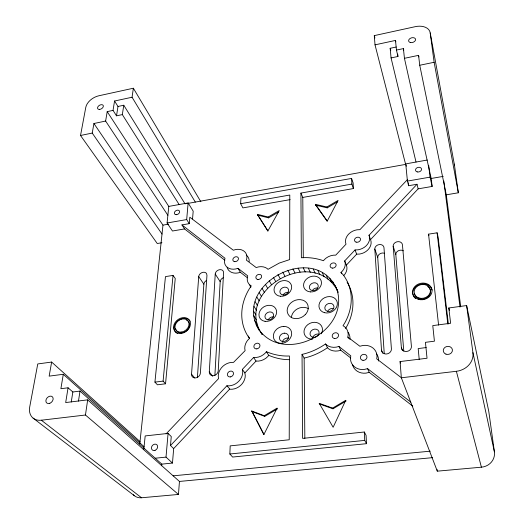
<?xml version="1.0" encoding="UTF-8"?>
<svg xmlns="http://www.w3.org/2000/svg" width="524" height="524" viewBox="0 0 524 524"><rect width="100%" height="100%" fill="white"/><g stroke="black" fill="none" stroke-linecap="round" stroke-linejoin="round"><path stroke-width="0.79" d="M410.783 402.091L367.573 368.641L364.318 369.433A13.48 11.856 -22.3 0 1 350.805 355.842L338.91 346.449A13.107 11.253 -25.2 0 1 326.445 344.897L325.548 343.954C318.441 348.827 310.483 352.547 302.04 354.375L302.63 438.392L364.311 432.018L366.073 435.359L366.499 443.69L232.63 457.052L229.846 454L230.193 445.872L289.222 439.774L289.418 355.999C281.539 356.32 273.607 354.82 266.375 351.676L265.517 352.829A12.831 10.716 -34.1 0 1 253.596 357.479L242.337 369.407L242.73 371.916A13.028 10.893 -38.5 0 1 227.305 385.821L226.931 385.736L170.503 445.544L173.667 448.577L172.475 463.059L161.818 464.126L80.008 391.074L72.843 391.978L68.074 387.793L60.882 388.71L63.299 374.28L49.151 376.14L51.647 362.058L37.761 363.944L29.711 406.965A16.814 12.399 -47.3 0 0 41.337 420.215L141.526 497.767L178.455 494.446L179.45 481.438L87.672 399.858L65.683 402.556L68.074 387.793M290.132 199.631L242.894 207.897L240.66 203.705L240.902 198.138L351.584 178.435L353.124 182.915L353.412 188.561L302.78 197.417L300.914 193.081L351.866 184.101L353.412 188.561M214.879 375.485L220.185 281.683A4.362 3.419 -32.3 0 1 223.421 277.694M209.286 371.942L215.24 274.019A4.421 3.439 -32.3 0 1 219.615 269.69A4.421 3.439 -32.3 0 1 223.565 272.722L218.233 370.815A4.795 3.963 -39.3 0 1 213.51 375.669A4.795 3.963 -39.3 0 1 209.286 371.942L212.724 376.278M197.397 377.68L203.869 284.191A4.343 3.38 -33.5 0 1 206.115 280.726M191.535 374.188L198.72 276.6A4.408 3.399 -33.4 0 1 202.028 272.585A4.408 3.399 -33.4 0 1 206.535 273.561L206.96 275.316L200.384 373.068A4.782 3.91 -40.5 0 1 195.662 377.909A4.782 3.91 -40.5 0 1 191.535 374.188L194.607 377.863M192.55 218.927L193.192 211.159L188.129 202.939L168.787 206.404L107.197 111.632L113.033 110.394L114.553 101.014L132.055 97.241L133.371 88.228L98.84 95.774A12.681 7.978 -31.5 0 0 85.792 107.328L80.526 135.487L157.246 243.522L161.923 242.736M170.503 445.544L171.263 436.551L168.073 433.42L145.187 435.916L143.831 449.101M224.888 260.258L184.546 228.936L181.946 224.92L189.275 223.656L189.819 217.205L233.331 250.223A11.862 9.203 -30.5 0 1 246.391 260.133L256.184 267.561A12.144 9.661 -29.7 0 1 267.207 268.557L267.974 269.356L279.253 263.074L289.641 259.603L289.792 195.046L240.66 203.705M172.475 463.059L166.01 457.118L168.073 433.42M189.275 223.656L186.682 219.569L188.129 202.939M161.674 465.738L161.818 464.126M165.551 383.791L175.239 278.467L173.025 275.414L165.46 276.607L154.934 382.127L157.423 384.799L165.551 383.791L163.102 381.105L173.025 275.414M261.98 334.351C233.58 291.18 311.636 245.959 336.952 289.608C315.808 239.684 230.239 285.03 259.439 330.631M184.546 228.936L172.462 231.012L167.084 222.988L168.787 206.404M139.77 443.9L162.964 225.13L93.927 123.507L105.625 121.051L167.877 215.279M178.455 494.446L85.451 415.015L87.672 399.858M78.469 401.129L80.008 391.074M122.334 114.599L123.769 105.239L117.992 106.47L116.518 115.824L122.334 114.599L179.143 204.55M71.251 402.013L72.843 391.978M105.625 121.051L107.197 111.632M162.021 234.058L92.231 133.063L93.927 123.507M346.069 401.037L345.702 400.336L333.14 427.276L319.234 403.336L332.596 408.111L332.989 408.799L345.381 401.443M345.519 328.476L346.954 326.144A56.343 46.774 -28 0 0 347.091 282.141M266.375 351.676L268.72 355.318L267.869 356.464A12.733 10.677 -34.2 0 1 256.033 361.075L244.872 372.937L245.271 375.433A12.93 10.847 -38.6 0 1 229.971 389.24L226.931 385.736M341.556 273.731L340.98 272.356L342.093 271.419A12.438 10.08 -22.9 0 0 344.694 260.913L355.043 249.948L358.036 249.81A12.353 9.851 -20.2 0 0 369.047 235.276L417.019 184.258L418.145 188.85L370.547 239.586A12.268 9.818 -20.1 0 1 359.628 254.048L356.654 254.179L346.39 265.085A12.347 10.048 -22.9 0 1 343.816 275.539M173.667 448.577L229.604 389.155M166.056 433.944L218.587 378.59L218.246 376.081A13.028 10.893 -38.5 0 1 233.54 362.372L245.101 350.654A12.831 10.716 -34.1 0 1 248.455 339.362L249.607 338.386L247.551 335.53A56.762 46.944 -28 0 1 249.116 289.13L251.297 285.894L250.243 285.305A12.144 9.661 -29.7 0 1 247.734 275.86L238.001 268.321A11.862 9.203 -30.5 0 1 227.305 267.364A11.862 9.203 -30.5 0 1 225.019 258.273L181.946 224.92M407.41 179.634L359.942 229.65L356.988 229.813A12.353 9.851 -20.2 0 0 346.004 244.171L335.766 255.129A12.438 10.08 -22.9 0 0 324.291 259.688L323.505 260.742C316.431 258.24 308.846 257.192 301.366 257.762L300.914 193.081M350.759 357.99L340.757 350.229A13.008 11.207 -25.2 0 1 328.371 348.663L327.48 347.72C320.433 352.56 312.527 356.255 304.149 358.062L302.04 354.375M264.234 415.722L277.117 408.098L263.854 434.593L251.697 410.973L264.234 415.722L264.725 416.384L277.589 408.772M332.596 408.111L345.702 400.336M268.19 217.021L279.259 210.563L267.908 230.933L257.376 214.336L268.19 217.021L268.602 217.86L278.277 212.213M326.858 207L338.091 200.43L327.258 221.036L315.435 204.334L326.858 207L327.205 207.858L337.718 201.714M412.788 406.159L369.237 372.341L366.007 373.127A13.375 11.803 -22.2 0 1 352.449 364.259M186.675 203.633L405.628 164.385L375.014 44.848L374.28 35.619L415.309 26.659A14.102 9.334 -16.4 0 1 430.211 32.94L454.491 165.263L458.33 192.786L446.284 194.817L460.714 306.71M375.014 44.848L395.502 40.427L395.83 41.855M416.03 162.047L391.068 57.928L390.17 48.306L396.216 47.009M391.068 57.928L397.939 56.481L396.458 50.075L403.414 48.601L403.768 50.186M418.145 188.85L432.143 186.446L431.2 178.474L404.443 58.315L418.565 55.348L418.892 56.952M80.526 135.487L92.231 133.063M446.284 194.817L419.75 65.258L434.127 62.284L430.211 32.94M427.237 160.036L405.746 163.894L407.423 181.081L408.622 185.712L417.019 184.258M167.084 222.988L186.682 219.569M407.423 181.081L430.053 177.132L428.665 165.27M162.964 225.13L168.486 224.174M431.2 178.474L443.225 176.385M438.588 325.116L428.547 234.156L437.095 232.807L438.13 237.254L448.348 323.898M448.799 307.981L466.629 305.551L488.774 411.406L494.407 451.845A14.869 13.866 8.6 0 1 481.405 467.192L437.291 471.161L401.345 377.778L400.061 361.56L427.027 358.252L425.449 342.329L434.422 341.19L432.772 325.607L450.627 323.249L448.799 307.981L449.382 310.365M426.228 347.563L418.191 348.571L419.226 359.621M154.934 382.127L163.102 381.105M41.337 420.215L85.451 415.015M401.345 377.778L456.378 371.293A18.543 16.316 -7.5 0 0 472.917 352.626L466.629 305.551M155.202 458.218L166.01 457.118M229.846 454L364.73 440.402L366.499 443.69M173.136 475.825L430.25 451.177M179.45 481.438L432.673 457.649M289.477 359.674C282.357 359.713 275.251 358.154 268.72 355.318M315.435 204.334L315.795 205.192L327.205 207.858M257.376 214.336L257.801 215.168L268.602 217.86M332.989 408.799L319.64 404.017L319.234 403.336M251.697 410.973L252.201 411.635L264.725 416.384M340.98 272.356L343.305 274.995A56.762 46.944 -28 0 1 345.185 322.24L343.017 325.764L344.242 326.439A13.107 11.253 -25.2 0 1 347.851 337.129L359.864 346.246L363.06 345.454A13.48 11.856 -22.3 0 1 376.717 358.848L401.423 377.778M33.11 418.132L134.419 495.756M227.115 267.299A11.777 9.177 -30.5 0 0 240.372 272.284L247.479 277.805M63.299 374.28L144.08 446.703M51.647 362.058L140.019 441.581M258.26 328.764C283.504 365.536 350.045 331.79 336.998 289.779L338.183 292.471M242.337 369.407L244.872 372.937M315.795 205.192L327.133 221.226M198.72 276.6L203.869 284.191M253.596 357.479L256.033 361.075M215.24 274.019L220.185 281.683M113.033 110.394L116.518 115.824M257.801 215.168L267.908 231.091M114.553 101.014L117.992 106.47M256.125 324.703L258.489 328.463M261.004 332.478L262.177 334.338M254.625 320.374L256.989 324.146M253.78 315.834L256.144 319.627M123.769 105.239L185.096 203.921M253.59 311.171L255.948 314.983M254.055 306.442L256.4 310.274M132.055 97.241L195.328 202.087M255.162 301.726L257.494 305.577M238.001 268.321L240.372 272.284M256.884 297.088L259.197 300.966M133.371 88.228L200.843 201.727M259.19 292.602L261.483 296.505M262.052 288.331L264.312 292.254M265.406 284.336L267.64 288.279M269.218 280.668L271.425 284.63M273.423 277.386L275.598 281.368M277.969 274.53L280.104 278.532M282.777 272.139L284.879 276.161M252.201 411.635L263.985 434.514M287.787 270.26L289.857 274.294M325.548 343.954L327.48 347.72M292.923 268.904L294.96 272.958M298.117 268.105L300.114 272.166M338.91 346.449L340.757 350.229M303.285 267.869L305.256 271.943M308.361 268.209L310.3 272.29M313.267 269.12L315.173 273.207M347.851 337.129L348.44 338.406M317.93 270.6L319.804 274.687M322.273 272.618L324.127 276.705M367.573 368.641L369.237 372.341M326.229 275.166L328.057 279.246M329.734 278.198L331.548 282.272M332.733 281.676L334.528 285.744M335.17 285.554L337.862 291.711M381.492 350.15A5.024 4.415 -18.5 0 0 386.764 353.969A5.024 4.415 -18.5 0 0 391.408 348.892L383.974 247.656A4.664 3.76 -18.3 0 0 379.14 244.59A4.664 3.76 -18.3 0 0 374.824 249.09L381.492 350.15L382.703 353.143M344.694 260.913L346.39 265.085M355.043 249.948L356.654 254.179M400.061 361.56L400.637 363.086M401.384 347.628A5.07 4.447 -15.3 0 0 406.775 351.46A5.07 4.447 -15.3 0 0 411.412 346.357L402.432 244.774A4.703 3.792 -16.5 0 0 397.48 241.708A4.703 3.792 -16.5 0 0 393.177 246.221L401.384 347.628L402.478 350.661M368.988 235.171L370.481 239.488M374.824 249.09L377.725 257.474L384.243 353.569M393.177 246.221L395.83 254.697L403.788 351.152M456.378 371.293L481.405 467.192M405.943 164.667L406.342 166.219M374.28 35.619L374.883 37.997M428.547 234.156L428.914 235.63M390.17 48.306L390.734 50.677M430.053 177.132L432.143 186.446M472.917 352.626L494.407 451.845M434.127 62.284L458.33 192.786M443.821 181.049L460 307.084M418.565 55.348L419.75 65.258M437.095 232.807L447.817 324.055M403.414 48.601L404.443 58.315M397.696 54.07L397.939 56.481M395.502 40.427L396.458 50.075M437.134 469.53L437.291 471.161M408.334 182.752L408.622 185.712M351.584 178.435L351.866 184.101M364.311 432.018L364.73 440.402M302.78 197.417L303.298 257.795M304.149 358.062L304.837 438.372M454.236 164.136A11.764 8.849 -13.5 0 1 454.491 165.263M141.526 497.767A13.689 11.161 -53 0 1 133.345 494.748M377.725 257.474A4.598 3.734 -18.1 0 1 384.256 253.184M249.607 338.596A56.343 46.774 -28 0 1 248.219 336.002M246.273 255.136A11.777 9.177 -30.5 0 1 249.201 261.542M376.415 353.726A13.375 11.803 -22.2 0 1 378.544 361.029M348.106 332.426A13.008 11.207 -25.2 0 1 349.908 339.447M250.845 287.355A12.059 9.635 -29.7 0 1 249.817 285.056M395.83 254.697A4.637 3.766 -16.3 0 1 398.345 250.786A4.637 3.766 -16.3 0 1 403.375 250.832M268.602 319.234A4.526 3.747 -31 0 1 273.567 316.902M282.364 342.179A4.69 3.963 -31.1 0 1 286.3 338.157L287.473 338.013A4.69 3.963 -31.1 0 1 288.6 338.15M291.37 317.537A10.788 9.013 -28 0 1 304.359 307.372L306.874 307.935A10.788 9.013 -28 0 1 308.544 308.754M312.527 339.113A9.53 8.083 -27.6 0 1 304.215 330.002A9.53 8.083 -27.6 0 1 316.509 322.515A9.53 8.083 -27.6 0 1 321.317 333.762M327.624 311.374A4.67 3.93 -24.6 0 1 333.605 308.603M312.415 290.506A4.565 3.76 -25.4 0 1 317.354 287.984M283.261 294.789A4.526 3.701 -28.3 0 1 288.154 292.287M312.749 337.679A4.657 3.982 -27.5 0 1 318.225 334.057M415.565 298.569A9.838 8.26 -13.6 0 1 418.041 285.161A9.838 8.26 -13.6 0 1 432.13 290.106M429.542 288.259A8.201 6.884 -13.6 0 1 424.951 298.687A8.201 6.884 -13.6 0 1 414.412 293.348M427.728 286.543A8.201 6.884 -13.6 0 1 429.163 287.774M177.741 333.65A9.124 7.192 -37.6 0 1 177.06 321.533A9.124 7.192 -37.6 0 1 190.166 321.238M186.518 320.046A7.605 5.993 -37.6 0 1 186.4 330.841A7.605 5.993 -37.6 0 1 175.619 328.862M305.23 314.688L303.036 316.509A10.945 9.078 -28 0 1 292.405 317.989C289.346 316.817 287.159 313.856 287.145 310.549A10.945 9.078 -28 0 1 300.363 299.643L302.905 300.206A10.945 9.078 -28 0 1 307.883 305.171L308.276 307.555A10.945 9.078 -28 0 1 305.23 314.688M283.831 326.4L281.454 326.707A9.556 8.024 -31 0 0 273.934 339.074L275.08 340.829A9.556 8.024 -31 0 0 290.355 338.078A9.556 8.024 -31 0 0 283.831 326.4M284.637 333.153L283.451 333.303A4.736 3.982 -31 0 0 279.737 339.447L280.307 340.318A4.736 3.982 -31 0 0 287.866 338.949A4.736 3.982 -31 0 0 284.637 333.153M99.318 109.437A3.183 2.011 -31.4 0 0 103.333 105.848A3.183 2.011 -31.4 0 0 98.682 105.861A3.183 2.011 -31.4 0 0 99.318 109.437M256.852 348.866A3.21 2.679 -34.1 0 0 259.596 344.275A3.21 2.679 -34.1 0 0 254.31 344.982A3.21 2.679 -34.1 0 0 256.852 348.866M257.946 279.482A3.039 2.417 -29.7 0 0 261.568 275.821A3.039 2.417 -29.7 0 0 256.747 275.428A3.039 2.417 -29.7 0 0 257.946 279.482M334.646 338.524A3.275 2.81 -25.2 0 0 338.439 334.482A3.275 2.81 -25.2 0 0 333.048 333.919A3.275 2.81 -25.2 0 0 334.646 338.524M332.426 268.118A3.111 2.522 -22.9 0 0 336.022 264.391A3.111 2.522 -22.9 0 0 330.919 264.017A3.111 2.522 -22.9 0 0 332.426 268.118M362.988 360.342A3.367 2.967 -22.3 0 0 366.839 356.156A3.367 2.967 -22.3 0 0 361.226 355.521A3.367 2.967 -22.3 0 0 362.988 360.342M356.124 242.14A3.092 2.463 -20.2 0 0 360.532 239.245A3.092 2.463 -20.2 0 0 355.888 237.811A3.092 2.463 -20.2 0 0 356.124 242.14M234.824 261.686A2.967 2.299 -30.5 0 0 238.387 258.129A2.967 2.299 -30.5 0 0 233.737 257.795A2.967 2.299 -30.5 0 0 234.824 261.686M230.324 376.926A3.255 2.725 -38.5 0 0 233.16 372.217A3.255 2.725 -38.5 0 0 227.861 372.892A3.255 2.725 -38.5 0 0 230.324 376.926M417.248 171.911A3.072 2.312 -15.2 0 0 421.545 169.101A3.072 2.312 -15.2 0 0 416.803 167.909A3.072 2.312 -15.2 0 0 417.248 171.911M176.116 214.696A2.81 2.037 -31.9 0 0 179.568 211.388A2.81 2.037 -31.9 0 0 175.291 211.172A2.81 2.037 -31.9 0 0 176.116 214.696M155.065 450.319A3.458 2.823 -49.1 0 0 156.951 444.85A3.458 2.823 -49.1 0 0 151.632 446.828A3.458 2.823 -49.1 0 0 155.065 450.319M181.396 333.402A9.137 7.198 -37.5 0 0 189.616 320.505A9.137 7.198 -37.5 0 0 174.99 322.673A9.137 7.198 -37.5 0 0 181.396 333.402M418.198 299.269A9.858 8.266 -13.7 0 0 432.025 289.982A9.858 8.266 -13.7 0 0 416.652 285.004A9.858 8.266 -13.7 0 0 418.198 299.269M49.832 403.284A4.185 3.092 -46.9 0 0 52.498 396.904A4.185 3.092 -46.9 0 0 46.21 399.321A4.185 3.092 -46.9 0 0 49.832 403.284M445.983 354.165A4.605 4.041 -8.8 0 0 452.415 349.822A4.605 4.041 -8.8 0 0 445.158 347.216A4.605 4.041 -8.8 0 0 445.983 354.165M410.606 42.568A3.57 2.371 -16.6 0 0 415.578 39.379A3.57 2.371 -16.6 0 0 410.122 38.449A3.57 2.371 -16.6 0 0 410.606 42.568M267.947 319.843A4.572 3.76 -31 0 0 273.574 314.413A4.572 3.76 -31 0 0 266.382 313.424A4.572 3.76 -31 0 0 267.947 319.843M324.5 312.69A9.478 7.919 -24.7 0 0 337.318 302.734A9.478 7.919 -24.7 0 0 322.66 298.916A9.478 7.919 -24.7 0 0 324.5 312.69M265.065 321.33A9.242 7.591 -30.9 0 0 276.43 310.326A9.242 7.591 -30.9 0 0 261.862 308.387A9.242 7.591 -30.9 0 0 265.065 321.33M280.569 296.276A9.177 7.447 -28.3 0 0 291.37 285.108A9.177 7.447 -28.3 0 0 276.613 283.916A9.177 7.447 -28.3 0 0 280.569 296.276M310.359 291.907A9.262 7.578 -25.5 0 0 321.127 280.668A9.262 7.578 -25.5 0 0 306.036 279.495A9.262 7.578 -25.5 0 0 310.359 291.907M327.566 311.348A4.716 3.95 -24.7 0 0 333.952 306.409A4.716 3.95 -24.7 0 0 326.662 304.477A4.716 3.95 -24.7 0 0 327.566 311.348M283.124 294.973A4.565 3.714 -28.3 0 0 288.514 289.425A4.565 3.714 -28.3 0 0 281.172 288.803A4.565 3.714 -28.3 0 0 283.124 294.973M312.71 290.63A4.611 3.779 -25.5 0 0 318.088 285.043A4.611 3.779 -25.5 0 0 310.575 284.427A4.611 3.779 -25.5 0 0 312.71 290.63M313.457 337.384A4.709 4.002 -27.6 0 0 318.946 331.581A4.709 4.002 -27.6 0 0 311.276 330.782A4.709 4.002 -27.6 0 0 313.457 337.384M418.859 297.946A8.214 6.891 -13.7 0 0 430.394 290.217A8.214 6.891 -13.7 0 0 417.589 286.052A8.214 6.891 -13.7 0 0 418.859 297.946M181.481 332.072A7.611 6 -37.5 0 0 188.345 321.336A7.611 6 -37.5 0 0 176.156 323.125A7.611 6 -37.5 0 0 181.481 332.072"/></g></svg>
